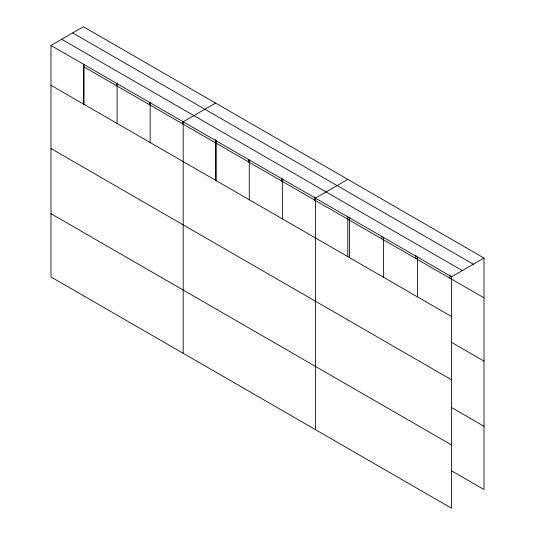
<?xml version="1.0" encoding="UTF-8"?>
<svg xmlns="http://www.w3.org/2000/svg" width="535" height="535" viewBox="0 0 535 535"><rect width="100%" height="100%" fill="white"/><g stroke="black" fill="none" stroke-linecap="round" stroke-linejoin="round"><path stroke-width="0.8" d="M50.985 45.462L451.6 276.755L451.6 508.25L50.985 276.963L50.985 45.462L83.4 26.75L484.014 258.037L484.014 489.538L451.38 470.693M215.605 103.074L183.191 121.786L183.191 353.287M347.803 179.399L315.389 198.117L315.389 429.612M451.6 276.755L484.014 258.037M72.706 32.923L473.314 264.216M61.685 39.289L462.293 270.576M83.4 66.567L484.014 297.861M50.985 85.286L451.6 316.573M451.38 342.273L484.014 361.112M50.985 148.536L451.6 379.83M451.38 407.443L484.014 426.281M50.985 213.706L451.6 445M449.962 274.883L449.962 278.2M417.547 257.094L417.547 296.912M415.909 255.222L415.909 258.539M383.495 237.433L383.495 277.257M381.856 236.39L381.856 238.884M349.442 217.772L349.442 257.596M347.803 216.735L347.803 256.673M314.754 196.82L314.754 200.143M282.34 179.031L282.34 218.855M281.704 178.57L281.704 181.057M249.29 159.952L249.29 199.776M248.655 159.49L248.655 161.978M216.24 140.872L216.24 180.69M215.605 139.575L215.605 180.349M182.555 121.325L182.555 123.812M150.141 102.707L150.141 142.531M149.499 102.245L149.499 104.733M117.091 83.627L117.091 123.445M116.449 83.166L116.449 85.654M84.042 64.548L84.042 104.365M83.4 64.08L83.4 104.853"/></g></svg>
